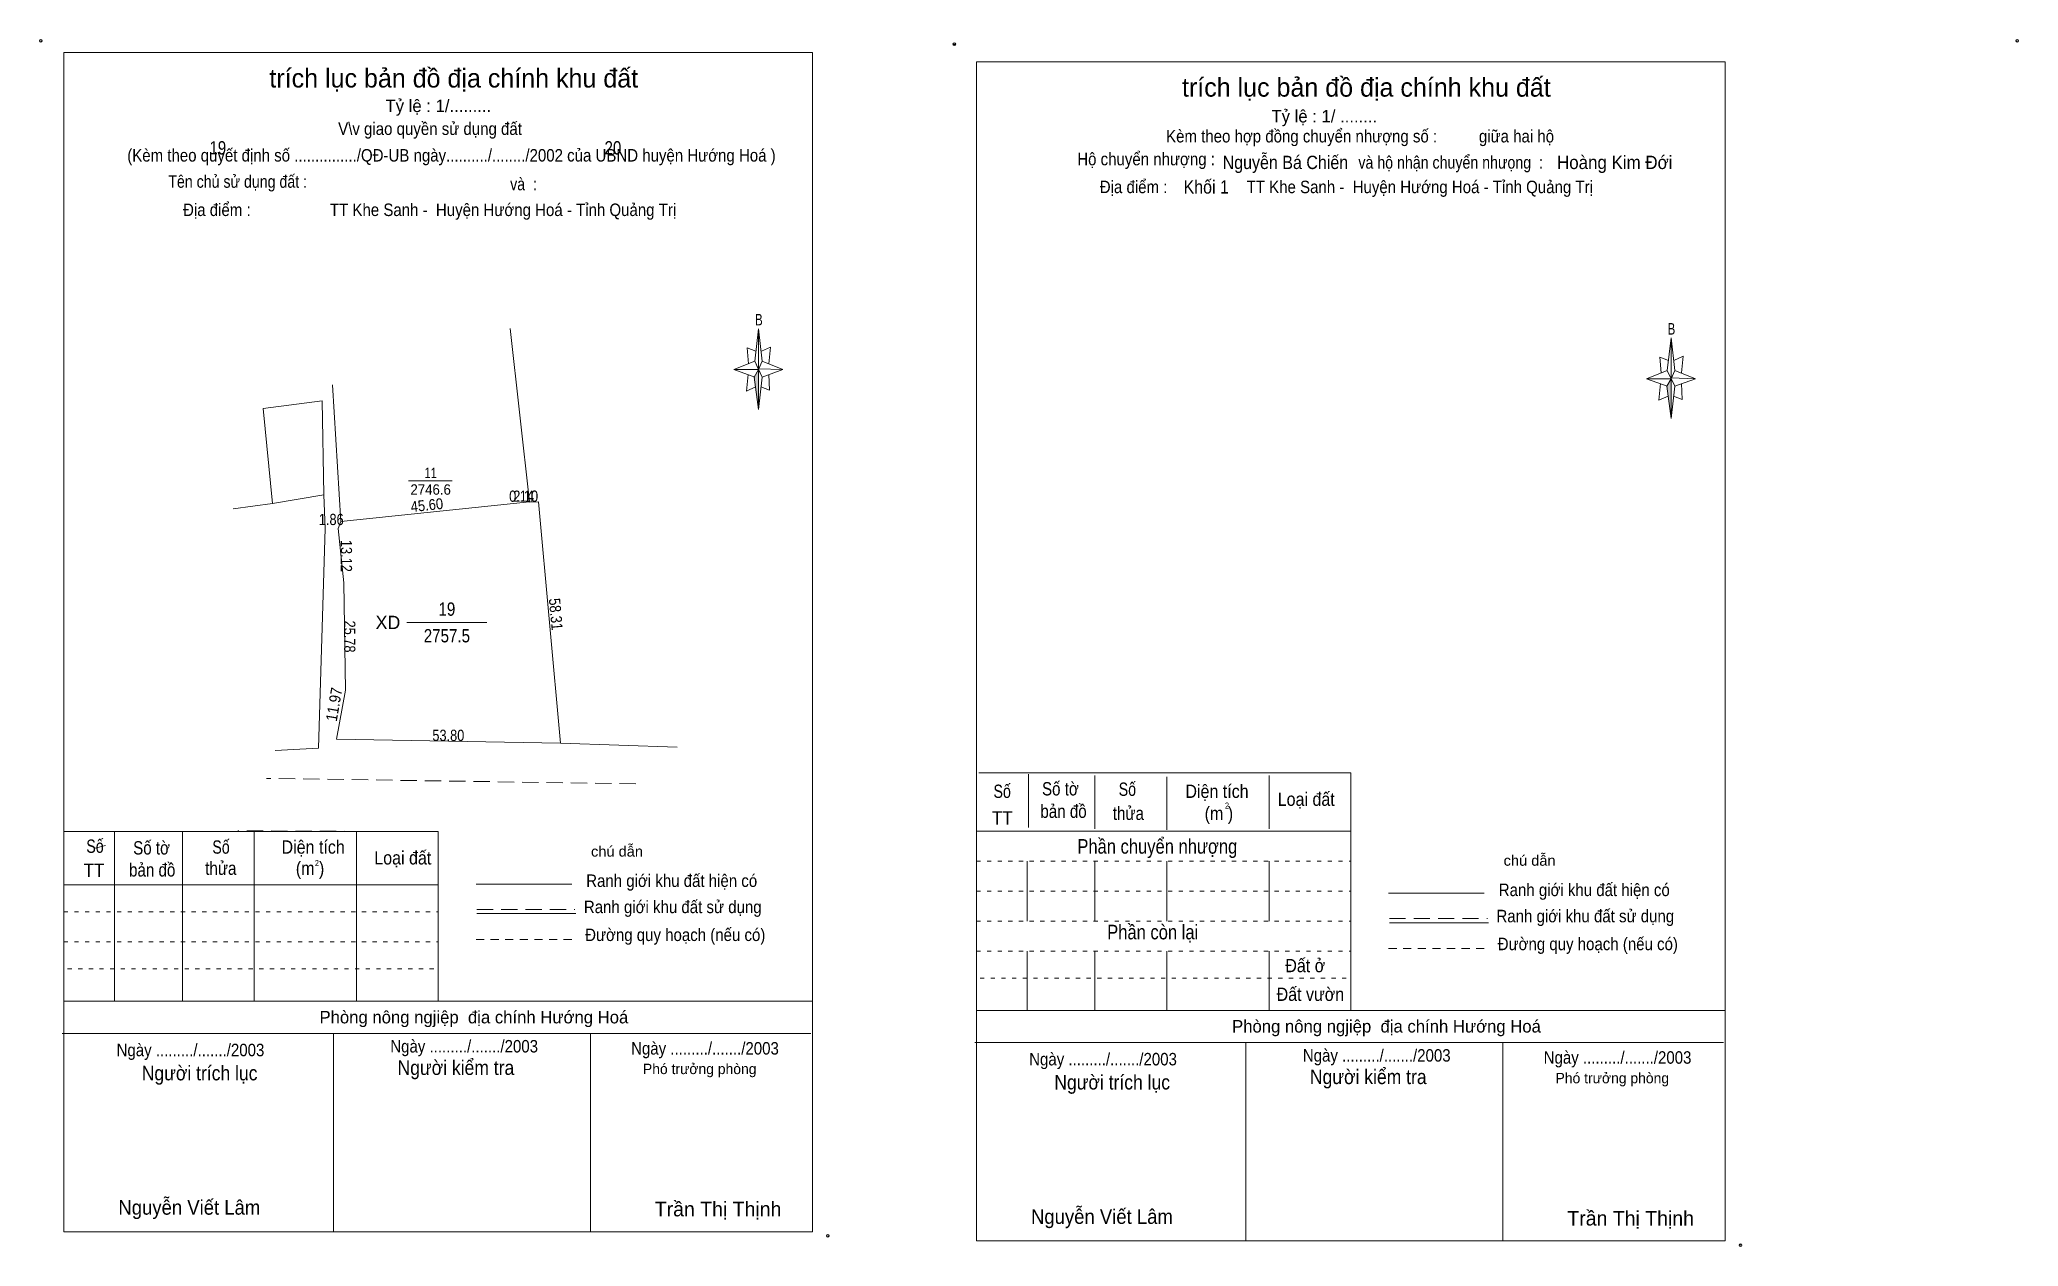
# Model space of a CAD drawing. Header units: centimetres. Extents: x 0.4 to 48, y 0.7 to 29.8.
import ezdxf
from ezdxf.enums import TextEntityAlignment as Align

# ---------------------------------------------------------------- set-up
doc = ezdxf.new("R2010")
doc.units = ezdxf.units.CM
doc.header["$LTSCALE"] = 0.13
doc.header["$PDMODE"] = 32
doc.header["$PDSIZE"] = 0.065
for name, pattern in [('DOTTED', [1.5, 0.3, -1.2]), ('MEDIUM_DASHED', [4.5, 3, -1.5]), ('SHORT_DASHED', [2.7, 1.5, -1.2])]:
    doc.linetypes.add(name, pattern=pattern)
for name, color, linetype, lineweight in [('1', 7, 'DOTTED', 13), ('14', 7, 'MEDIUM_DASHED', 13), ('22', 7, 'Continuous', 13), ('33', 7, 'Continuous', 13), ('5', 7, 'Continuous', 13)]:
    doc.layers.add(name, color=color, linetype=linetype, lineweight=lineweight)
doc.layers.add('34', color=7, linetype='Continuous')
doc.layers.add('51', color=7, linetype='Continuous')

msp = doc.modelspace()

# ---------------------------------------------------------------- hatches: boundary and pattern name
at = {"layer": '5'}
for points in [[(17.7, 21.83), (17.7, 20.87), (17.6, 21.65)], [(39.64, 21.61), (39.64, 20.65), (39.54, 21.43)]]:
    msp.add_hatch(color=256, dxfattribs=at).paths.add_polyline_path(points)

# ---------------------------------------------------------------- linework, layer by layer
at = {"layer": '1', "linetype": 'Continuous'}
for p, q in [((9.29, 19.15), (10.34, 19.15)), ((22.94, 10.73), (31.94, 10.73))]:
    msp.add_line(p, q, dxfattribs=at)
at = {"layer": '1'}
for p, q in [((22.94, 10.01), (31.94, 10.01)), ((22.94, 9.29), (31.94, 9.29)), ((22.94, 9.29), (31.94, 9.29)), ((1, 8.79), (10, 8.79)), ((22.94, 8.57), (31.94, 8.57)), ((22.94, 8.57), (31.94, 8.57)), ((1, 8.07), (10, 8.07)), ((22.94, 7.85), (31.94, 7.85)), ((22.94, 7.85), (31.94, 7.85)), ((1.09, 7.42), (10, 7.42)), ((23.03, 7.2), (31.94, 7.2)), ((23.03, 7.2), (31.94, 7.2))]:
    msp.add_line(p, q, dxfattribs=at)
at = {"layer": '14'}
for p, q in [((14.75, 11.87), (5.87, 12)), ((9.3, 10.72), (5.18, 10.74)), ((2, 10.39), (1.75, 10.32))]:
    msp.add_line(p, q, dxfattribs=at)
at = {"layer": '22'}
for p, q in [((11.73, 22.82), (12.2, 18.65)), ((7.66, 18.18), (7.46, 21.46)), ((6.02, 18.61), (5.79, 20.89)), ((5.07, 18.48), (6.02, 18.61)), ((7.25, 18.82), (6.02, 18.61)), ((7.66, 18.18), (12.2, 18.65)), ((12.94, 12.85), (7.56, 12.94)), ((12.94, 12.85), (15.75, 12.75))]:
    msp.add_line(p, q, dxfattribs=at)
for points in [[(7.25, 18.82), (7.21, 21.08), (5.79, 20.89)], [(7.25, 18.82), (7.28, 18.01), (7.12, 12.73), (6.08, 12.67)], [(12.94, 12.85), (12.41, 18.65), (12.2, 18.64), (12.2, 18.65)], [(7.56, 12.94), (7.77, 14.12), (7.73, 16.7), (7.6, 18.01), (7.66, 18.18)]]:
    msp.add_lwpolyline(points, dxfattribs=at)
msp.add_lwpolyline([(7.66, 18.18), (12.2, 18.65), (12.2, 18.64), (12.41, 18.65), (12.94, 12.85), (7.56, 12.94), (7.77, 14.12), (7.73, 16.7), (7.6, 18.01)], close=True, dxfattribs=at)
at = {"layer": '33'}
msp.add_line((9.25, 15.75), (11.17, 15.75), dxfattribs=at)
at = {"layer": '5'}
for p, q in [((17.61, 22.03), (17.7, 22.81)), ((39.55, 21.81), (39.64, 22.59)), ((17.79, 22.03), (18.29, 21.83)), ((17.61, 21.65), (17.11, 21.83)), ((17.79, 21.65), (17.7, 20.87)), ((17.97, 21.33), (17.76, 21.41)), ((17.95, 21.71), (17.97, 21.33)), ((39.55, 21.43), (39.05, 21.61)), ((39.73, 21.43), (39.64, 20.65)), ((39.73, 21.81), (40.23, 21.61)), ((39.89, 21.49), (39.91, 21.11)), ((39.91, 21.11), (39.7, 21.19)), ((23, 12.13), (31.94, 12.13)), ((24.19, 12.1), (24.19, 10.82)), ((25.79, 12.07), (25.79, 10.79)), ((27.52, 12.04), (27.52, 10.76)), ((29.98, 12.07), (29.98, 10.79)), ((31.94, 12.13), (31.94, 6.42)), ((1, 10.72), (10, 10.72)), ((2.22, 10.72), (2.22, 6.64)), ((3.85, 10.72), (3.85, 6.64)), ((5.58, 10.72), (5.58, 6.64)), ((8.04, 10.72), (8.04, 6.64)), ((10, 10.72), (10, 6.64)), ((24.16, 10.01), (24.16, 8.57)), ((25.79, 10.01), (25.79, 8.57)), ((27.52, 10.01), (27.52, 8.57)), ((29.98, 10.01), (29.98, 8.57)), ((1, 9.44), (10, 9.44)), ((10.91, 9.46), (13.21, 9.46)), ((32.85, 9.24), (35.15, 9.24)), ((10.93, 8.75), (13.31, 8.75)), ((32.87, 8.53), (35.25, 8.53)), ((24.16, 7.85), (24.16, 6.42)), ((25.79, 7.85), (25.79, 6.42)), ((27.52, 7.85), (27.52, 6.42)), ((29.98, 7.85), (29.98, 6.42)), ((1, 6.64), (19, 6.64)), ((22.94, 6.42), (40.94, 6.42)), ((0.96, 5.87), (18.96, 5.87)), ((7.48, 5.87), (7.48, 1.1)), ((13.66, 5.87), (13.66, 1.1)), ((22.9, 5.65), (40.9, 5.65)), ((29.42, 5.65), (29.42, 0.88)), ((35.6, 5.65), (35.6, 0.88))]:
    msp.add_line(p, q, dxfattribs=at)
at = {"layer": '5', "linetype": 'MEDIUM_DASHED'}
for p, q in [((10.93, 8.85), (13.29, 8.85)), ((32.87, 8.63), (35.23, 8.63))]:
    msp.add_line(p, q, dxfattribs=at)
at = {"layer": '5', "linetype": 'SHORT_DASHED'}
for p, q in [((10.91, 8.13), (13.29, 8.13)), ((32.85, 7.91), (35.23, 7.91))]:
    msp.add_line(p, q, dxfattribs=at)
at = {"layer": '5'}
for points in [[(1, 29.45), (19, 29.45), (19, 1.1), (1, 1.1)], [(22.94, 29.23), (40.94, 29.23), (40.94, 0.88), (22.94, 0.88)], [(17.7, 22.81), (17.79, 22.03), (17.7, 21.83)], [(39.64, 22.59), (39.73, 21.81), (39.64, 21.61)], [(17.7, 21.83), (17.11, 21.83), (17.61, 22.03), (17.79, 21.65), (18.29, 21.83), (17.7, 21.85)], [(17.7, 21.83), (17.7, 20.87), (17.6, 21.65)], [(39.64, 21.61), (39.05, 21.61), (39.55, 21.81), (39.73, 21.43), (40.23, 21.61), (39.64, 21.63)], [(39.64, 21.61), (39.64, 20.65), (39.54, 21.43)]]:
    msp.add_lwpolyline(points, close=True, dxfattribs=at)
for points in [[(17.77, 22.27), (17.99, 22.37), (17.95, 21.97)], [(17.7, 21.83), (17.61, 22.03), (17.11, 21.83)], [(17.64, 22.27), (17.43, 22.35), (17.46, 21.97)], [(39.58, 22.05), (39.37, 22.13), (39.4, 21.75)], [(39.71, 22.05), (39.93, 22.15), (39.89, 21.75)], [(17.45, 21.71), (17.41, 21.31), (17.63, 21.41)], [(17.7, 21.83), (17.79, 21.65), (18.29, 21.83)], [(39.64, 21.61), (39.55, 21.81), (39.05, 21.61)], [(39.39, 21.49), (39.35, 21.09), (39.57, 21.19)], [(39.64, 21.61), (39.73, 21.43), (40.23, 21.61)]]:
    msp.add_lwpolyline(points, dxfattribs=at)
for p in [(0.45, 29.73), (22.41, 29.65), (47.96, 29.73), (19.37, 1), (41.31, 0.78)]:
    msp.add_point(p, dxfattribs=at)

# ---------------------------------------------------------------- texts
at = {"layer": '1'}
for s, height, width, p in [('2746.6', 0.25, 0.95, (9.82, 18.82)), ('11', 0.25, 0.8, (9.82, 19.22)), ('2', 0.15, 0.8, (28.965, 11.27)), ('2', 0.15, 0.8, (7.085, 9.89))]:
    msp.add_text(s, height=height, dxfattribs=dict(at, width=width)).set_placement(p, align=Align.CENTER)
at = {"layer": '33', "width": 0.85}
for s, p in [('19', (10.21, 15.91)), ('2757.5', (10.21, 15.27))]:
    msp.add_text(s, height=0.32, dxfattribs=at).set_placement(p, align=Align.CENTER)
at = {"layer": '33'}
msp.add_text('XD', height=0.32, dxfattribs=at).set_placement((9.09, 15.59), align=Align.RIGHT)
at = {"layer": '34'}
for s, width, p in [('19', 0.85, (4.5, 27)), ('20', 0.85, (14, 27)), ('Nguyễn Bá Chiến', 0.9, (28.86, 26.65)), ('Hoàng Kim Đới', 0.95, (36.9, 26.65)), ('Khối 1', 0.9, (27.92, 26.06))]:
    msp.add_text(s, height=0.32, dxfattribs=dict(at, width=width)).set_placement(p)
at = {"layer": '5'}
for s, height, p in [('trích lục bản đồ địa chính khu đất', 0.45, (10.375, 28.61)), ('trích lục bản đồ địa chính khu đất', 0.45, (32.315, 28.39)), ('Tỷ lệ : 1/.........', 0.3, (10.005, 28.02)), ('Tỷ lệ : 1/ ........', 0.3, (31.305, 27.77)), ('Phòng nông ngjiệp  địa chính Hướng Hoá ', 0.3, (10.915, 6.11)), ('Phòng nông ngjiệp  địa chính Hướng Hoá ', 0.3, (32.855, 5.89)), ('Phó trưởng phòng ', 0.25, (16.335, 4.89)), ('Phó trưởng phòng ', 0.25, (38.275, 4.67)), ('Trần Thị Thịnh', 0.35, (16.73, 1.47)), ('Trần Thị Thịnh', 0.35, (38.67, 1.25))]:
    msp.add_text(s, height=height, dxfattribs=at).set_placement(p, align=Align.CENTER)
for s, height, width, p in [('V\\v giao quyền sử dụng đất ', 0.3, 0.9, (9.855, 27.47)), ('Kèm theo hợp đồng chuyển nhượng số :          giữa hai hộ ', 0.3, 0.9, (32.215, 27.29)), ('(Kèm theo quyết định số .............../QĐ-UB ngày........../......../2002 của UBND huyện Hướng Hoá )', 0.3, 0.9, (10.32, 26.83)), ('Hộ chuyển nhượng :', 0.3, 0.9, (27.02, 26.74)), ('và hộ nhận chuyển nhưọng  : ', 0.3, 0.85, (34.39, 26.66)), ('Tên chủ sử dụng đất :', 0.3, 0.85, (5.18, 26.2)), ('và  : ', 0.3, 0.85, (12.1, 26.14)), ('Địa điểm :                   TT Khe Sanh -  Huyện Hướng Hoá - Tỉnh Quảng Trị ', 0.3, 0.9, (31.885, 26.07)), ('Địa điểm :                   TT Khe Sanh -  Huyện Hướng Hoá - Tỉnh Quảng Trị ', 0.3, 0.9, (9.845, 25.52)), ('B', 0.276, 0.75, (17.71, 22.89)), ('B', 0.276, 0.75, (39.65, 22.67)), ('Số tờ', 0.32, 0.85, (24.96, 11.59)), ('Số', 0.32, 0.8, (26.57, 11.58)), ('Số', 0.32, 0.8, (23.56, 11.53)), ('Diện tích', 0.32, 0.9, (28.725, 11.53)), ('Loại đất', 0.32, 0.9, (30.87, 11.34)), ('TT', 0.32, 0.95, (23.565, 10.89)), ('bản đồ', 0.32, 0.85, (25.035, 11.05)), ('thửa', 0.32, 0.85, (26.595, 11)), ('(m )', 0.32, 0.9, (28.77, 11)), ('Số', 0.32, 0.8, (1.75, 10.21)), ('Số tờ', 0.32, 0.85, (3.11, 10.17)), ('Số', 0.32, 0.8, (4.78, 10.19)), ('Diện tích', 0.32, 0.9, (6.995, 10.19)), ('Phần chuyển nhượng ', 0.35, 0.85, (27.345, 10.19)), ('bản đồ', 0.32, 0.85, (3.125, 9.64)), ('thửa', 0.32, 0.85, (4.775, 9.68)), ('(m )', 0.32, 0.9, (6.92, 9.68)), ('Loại đất', 0.32, 0.9, (9.15, 9.93)), ('chú dẫn', 0.25, 1.05, (14.3, 10.12)), ('chú dẫn', 0.25, 1.05, (36.24, 9.9)), ('TT', 0.32, 0.95, (1.725, 9.63)), ('Ranh giới khu đất hiện có ', 0.3, 0.9, (15.665, 9.39)), ('Ranh giới khu đất sử dụng', 0.3, 0.9, (15.64, 8.76)), ('Ranh giới khu đất hiện có ', 0.3, 0.9, (37.605, 9.17)), ('Ranh giới khu đất sử dụng', 0.3, 0.9, (37.58, 8.54)), ('Đường quy hoạch (nếu có)', 0.3, 0.9, (15.7, 8.09)), ('Phần còn lại ', 0.35, 0.85, (27.235, 8.13)), ('Đường quy hoạch (nếu có)', 0.3, 0.9, (37.64, 7.87)), ('Đất ở ', 0.32, 0.9, (30.9, 7.34)), ('Đất vườn', 0.32, 0.9, (30.97, 6.65)), ('Ngày ........./......./2003', 0.3, 0.9, (10.625, 5.41)), ('Ngày ........./......./2003', 0.3, 0.9, (4.045, 5.32)), ('Người kiểm tra ', 0.35, 0.9, (10.485, 4.87)), ('Ngày ........./......./2003', 0.3, 0.9, (16.415, 5.36)), ('Ngày ........./......./2003', 0.3, 0.9, (25.985, 5.1)), ('Ngày ........./......./2003', 0.3, 0.9, (32.565, 5.19)), ('Ngày ........./......./2003', 0.3, 0.9, (38.355, 5.14)), ('Người trích lục', 0.35, 0.9, (4.265, 4.74)), ('Người trích lục', 0.35, 0.9, (26.205, 4.52)), ('Người kiểm tra ', 0.35, 0.9, (32.42, 4.65)), ('Nguyễn Viết Lâm ', 0.35, 0.95, (4.08, 1.51)), ('Nguyễn Viết Lâm ', 0.35, 0.95, (26.02, 1.29))]:
    msp.add_text(s, height=height, dxfattribs=dict(at, width=width)).set_placement(p, align=Align.CENTER)
at = {"layer": '51'}
for s, height, rotation, width, p in [('45.60', 0.26, 5.967, 0.9, (9.742, 18.441)), ('13.12', 0.27, 270, 0.85, (7.66, 17.35)), ('58.31', 0.27, 275.244, 0.85, (12.696, 15.937)), ('25.78', 0.27, 270, 0.85, (7.74, 15.41)), ('11.97', 0.27, 80.239, 0.9, (7.63, 13.757))]:
    msp.add_text(s, height=height, rotation=rotation, dxfattribs=dict(at, width=width)).set_placement(p, align=Align.CENTER)
at = {"layer": '51', "width": 0.85}
for s, p in [('0.14', (12.005, 18.65)), ('2.10', (12.105, 18.65)), ('1.86', (7.43, 18.09)), ('53.80', (10.245, 12.9))]:
    msp.add_text(s, height=0.27, dxfattribs=at).set_placement(p, align=Align.CENTER)

doc.saveas('drawing.dxf')
